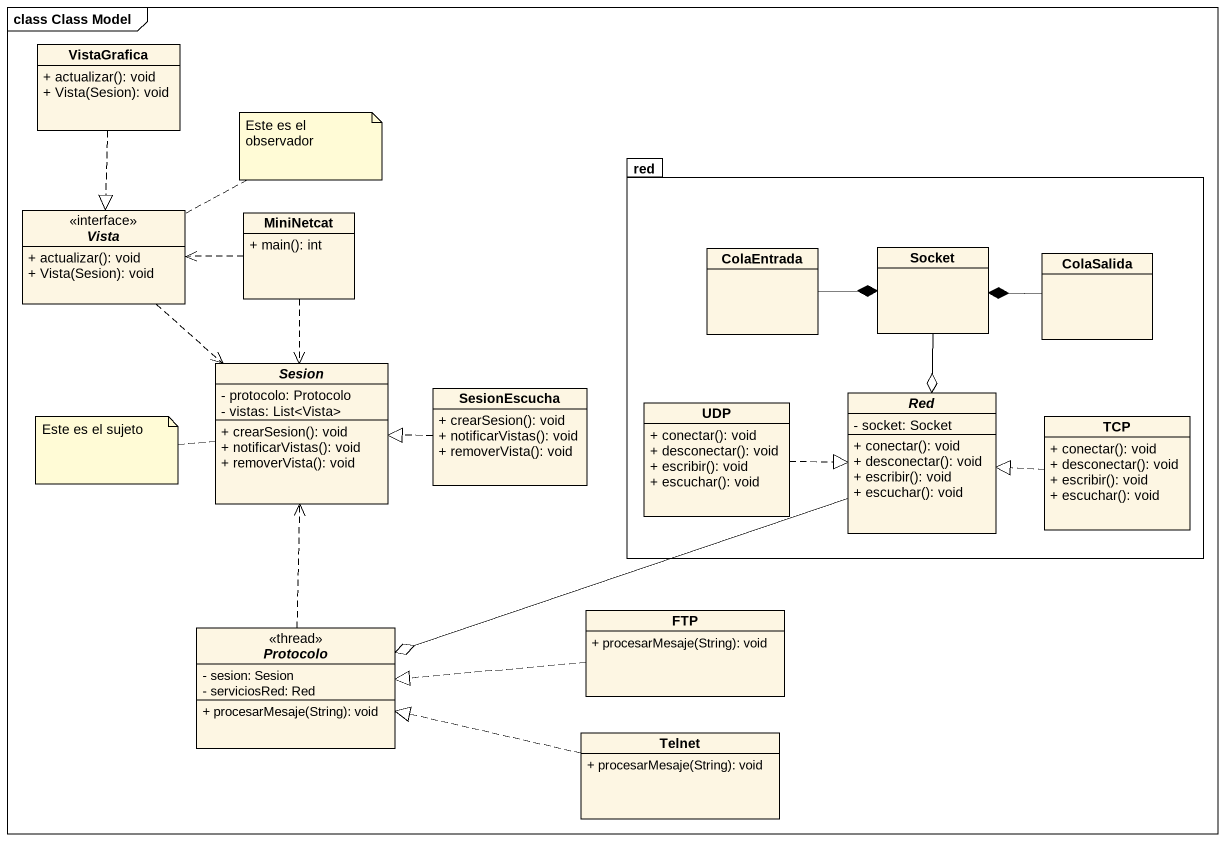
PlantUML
@startuml
mainframe class Class Model
hide circle
hide empty members
skinparam classAttributeIconSize 0
class VistaGrafica {
  + actualizar(): void
  + Vista(Sesion): void
}
package red {
  class ColaEntrada
  class Socket
  class ColaSalida
  class UDP {
    + conectar(): void
    + desconectar(): void
    + escribir(): void
    + escuchar(): void
  }
  abstract class Red {
    - socket: Socket
    + conectar(): void
    + desconectar(): void
    + escribir(): void
    + escuchar(): void
  }
  class TCP {
    + conectar(): void
    + desconectar(): void
    + escribir(): void
    + escuchar(): void
  }
}
abstract class Vista <<interface>> {
  + actualizar(): void
  + Vista(Sesion): void
}
class MiniNetcat {
  + main(): int
}
abstract class Sesion {
  - protocolo: Protocolo
  - vistas: List<Vista>
  + crearSesion(): void
  + notificarVistas(): void
  + removerVista(): void
}
class SesionEscucha {
  + crearSesion(): void
  + notificarVistas(): void
  + removerVista(): void
}
abstract class Protocolo <<thread>> {
  - sesion: Sesion
  - serviciosRed: Red
  + procesarMesaje(String): void
}
class FTP {
  + procesarMesaje(String): void
}
class Telnet {
  + procesarMesaje(String): void
}
VistaGrafica ..|> Vista
Vista ..> Sesion
MiniNetcat .left.> Vista
MiniNetcat ..> Sesion
ColaEntrada -right-* Socket
Socket --o Red
ColaSalida -left-* Socket
SesionEscucha .left.|> Sesion
UDP .right.|> Red
Red -left-o Protocolo
TCP .left.|> Red
Protocolo .up.> Sesion
FTP .left.|> Protocolo
Telnet .left.|> Protocolo
note right of Vista : Este es el observador
note left of Sesion : Este es el sujeto
@enduml
